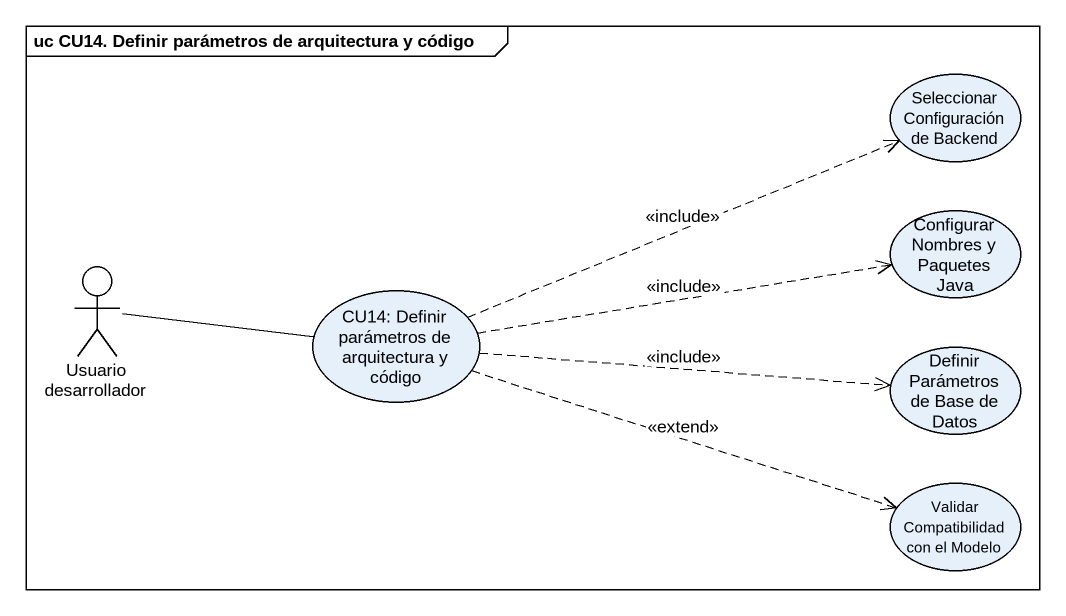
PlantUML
@startuml
mainframe uc CU14. Definir parámetros de arquitectura y código
usecase "Seleccionar Configuración de Backend" as Seleccionar_Configuración
actor "Usuario desarrollador" as Usuario_desarrollador
usecase "Configurar Nombres y Paquetes Java" as Configurar_Nombres_y
usecase "CU14: Definir parámetros de arquitectura y código" as CU14_Definir_parámetros_de
usecase "Definir Parámetros de Base de Datos" as Definir_Parámetros_de_Base
usecase "Validar Compatibilidad con el Modelo" as Validar_Compatibilidad_con
Usuario_desarrollador -right- CU14_Definir_parámetros_de
CU14_Definir_parámetros_de .right.> Seleccionar_Configuración : <<include>>
CU14_Definir_parámetros_de .right.> Configurar_Nombres_y : <<include>>
CU14_Definir_parámetros_de .right.> Definir_Parámetros_de_Base : <<include>>
CU14_Definir_parámetros_de .right.> Validar_Compatibilidad_con : <<extend>>
@enduml
